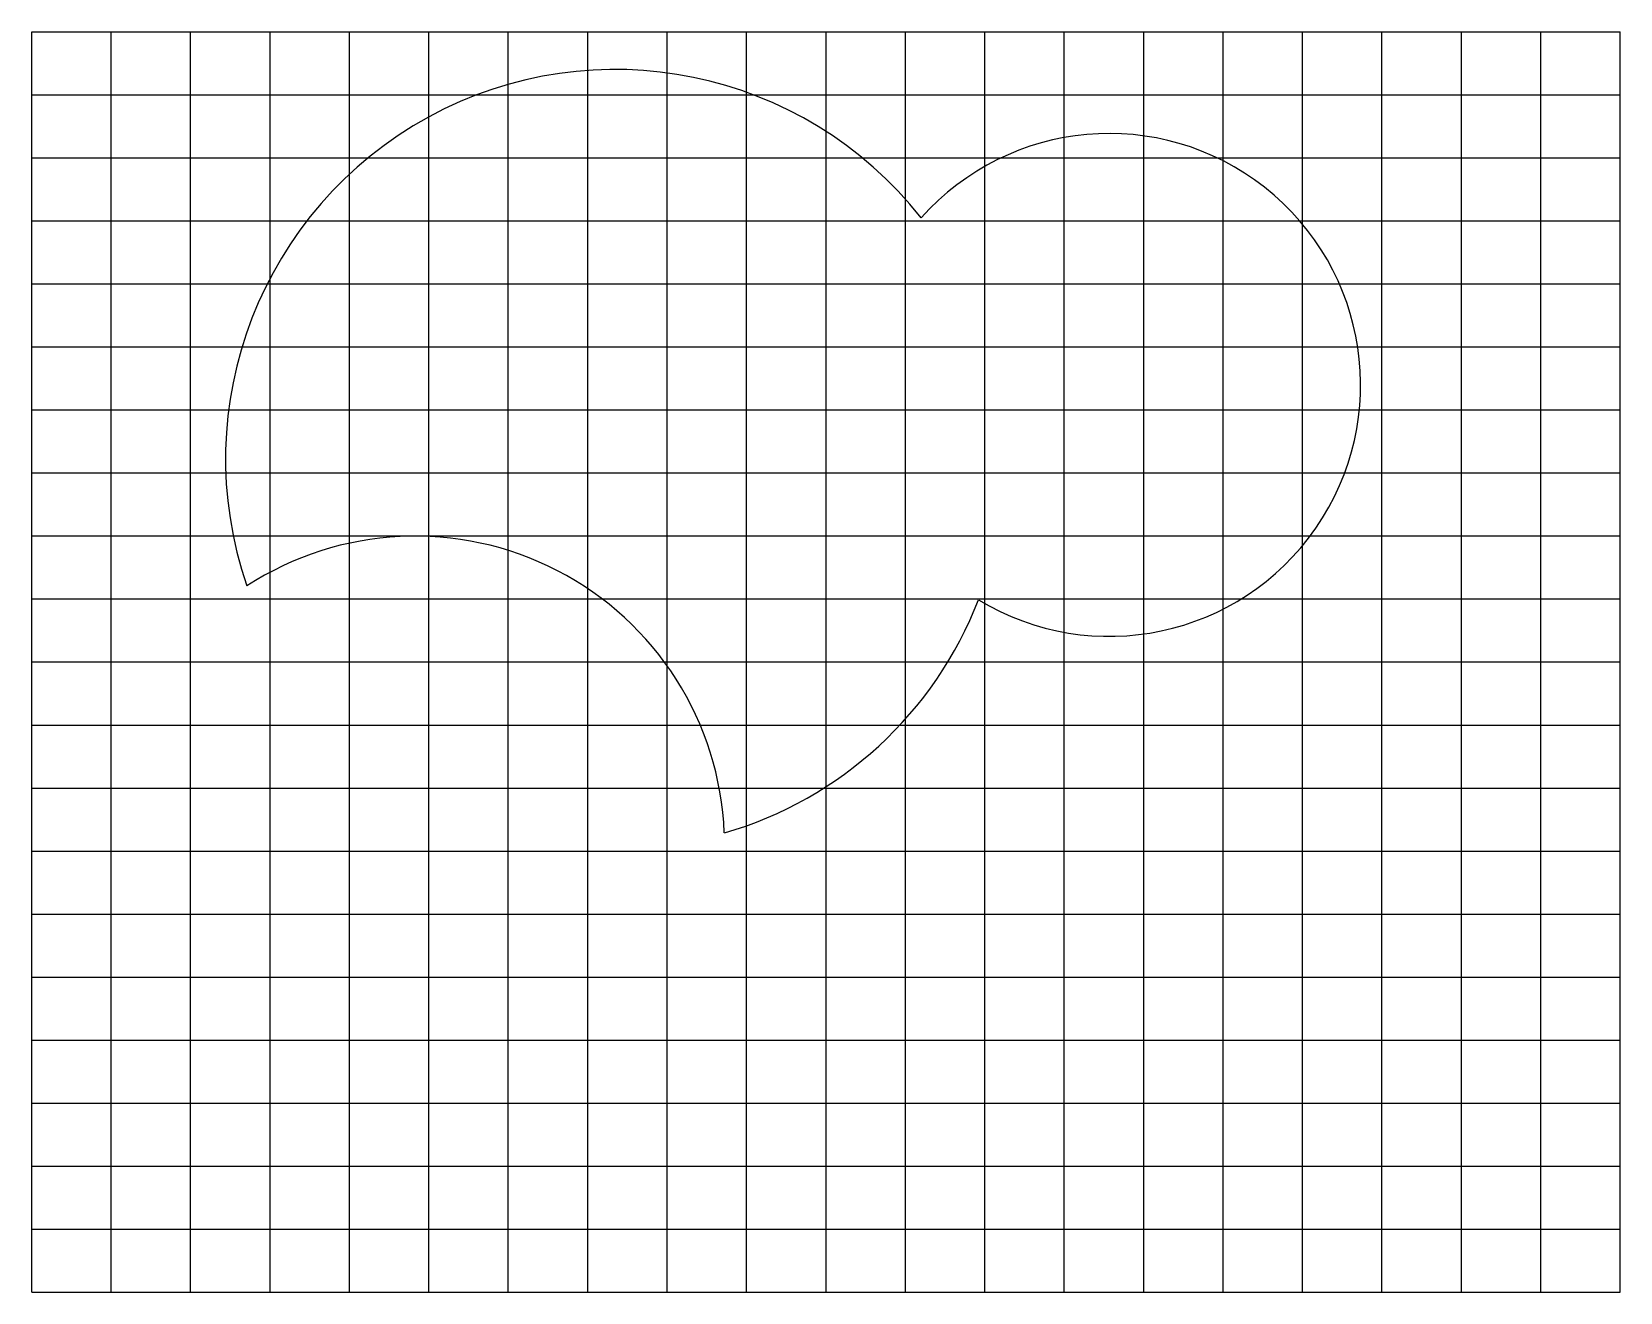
# Model space of a CAD drawing. Extents: x 99489 to 99678, y 80116 to 80266.
import ezdxf

# ---------------------------------------------------------------- set-up
doc = ezdxf.new("R2010")
doc.units = 0
for name, color, linetype in [('Default', 7, 'Continuous'), ('Draft_Corr_Range_Final', 7, 'Continuous'), ('SMART LINES', 7, 'Continuous')]:
    doc.layers.add(name, color=color, linetype=linetype)

msp = doc.modelspace()

# ---------------------------------------------------------------- linework, layer by layer
at = {"layer": 'Default'}
msp.add_line((99489.18, 80265.71), (99678.18, 80265.71), dxfattribs=at)
at = {"layer": 'Draft_Corr_Range_Final'}
for centre, radius, start, end in [((99558.6, 80214.86), 46.36, 38.2375, 199.0167), ((99617.37, 80223.68), 29.92, 238.6868, 138.3853), ((99534.81, 80168.89), 36.8, 2.293, 123.0005), ((99558.6, 80214.86), 46.36, 286.2768, 338.8346)]:
    msp.add_arc(centre, radius, start, end, dxfattribs=at)
at = {"layer": 'SMART LINES'}
for p, q in [((99489.18, 80115.71), (99489.18, 80265.71)), ((99498.63, 80115.71), (99498.63, 80265.71)), ((99508.08, 80115.71), (99508.08, 80265.71)), ((99517.53, 80115.71), (99517.53, 80265.71)), ((99526.98, 80115.71), (99526.98, 80265.71)), ((99536.43, 80115.71), (99536.43, 80265.71)), ((99545.88, 80115.71), (99545.88, 80265.71)), ((99555.33, 80115.71), (99555.33, 80265.71)), ((99564.78, 80115.71), (99564.78, 80265.71)), ((99574.23, 80115.71), (99574.23, 80265.71)), ((99583.68, 80115.71), (99583.68, 80265.71)), ((99593.13, 80115.71), (99593.13, 80265.71)), ((99602.58, 80115.71), (99602.58, 80265.71)), ((99612.03, 80115.71), (99612.03, 80265.71)), ((99621.48, 80115.71), (99621.48, 80265.71)), ((99630.93, 80115.71), (99630.93, 80265.71)), ((99640.38, 80115.71), (99640.38, 80265.71)), ((99649.83, 80115.71), (99649.83, 80265.71)), ((99659.28, 80115.71), (99659.28, 80265.71)), ((99668.73, 80115.71), (99668.73, 80265.71)), ((99678.18, 80115.71), (99678.18, 80265.71)), ((99489.18, 80258.21), (99678.18, 80258.21)), ((99489.18, 80250.71), (99678.18, 80250.71)), ((99489.18, 80243.21), (99678.18, 80243.21)), ((99489.18, 80235.71), (99678.18, 80235.71)), ((99489.18, 80228.21), (99678.18, 80228.21)), ((99489.18, 80220.71), (99678.18, 80220.71)), ((99489.18, 80213.21), (99678.18, 80213.21)), ((99489.18, 80205.71), (99678.18, 80205.71)), ((99489.18, 80198.21), (99678.18, 80198.21)), ((99489.18, 80190.71), (99678.18, 80190.71)), ((99489.18, 80183.21), (99678.18, 80183.21)), ((99489.18, 80175.71), (99678.18, 80175.71)), ((99489.18, 80168.21), (99678.18, 80168.21)), ((99489.18, 80160.71), (99678.18, 80160.71)), ((99489.18, 80153.21), (99678.18, 80153.21)), ((99489.18, 80145.71), (99678.18, 80145.71)), ((99489.18, 80138.21), (99678.18, 80138.21)), ((99489.18, 80130.71), (99678.18, 80130.71)), ((99489.18, 80123.21), (99678.18, 80123.21)), ((99489.18, 80115.71), (99678.18, 80115.71))]:
    msp.add_line(p, q, dxfattribs=at)

doc.saveas('drawing.dxf')
